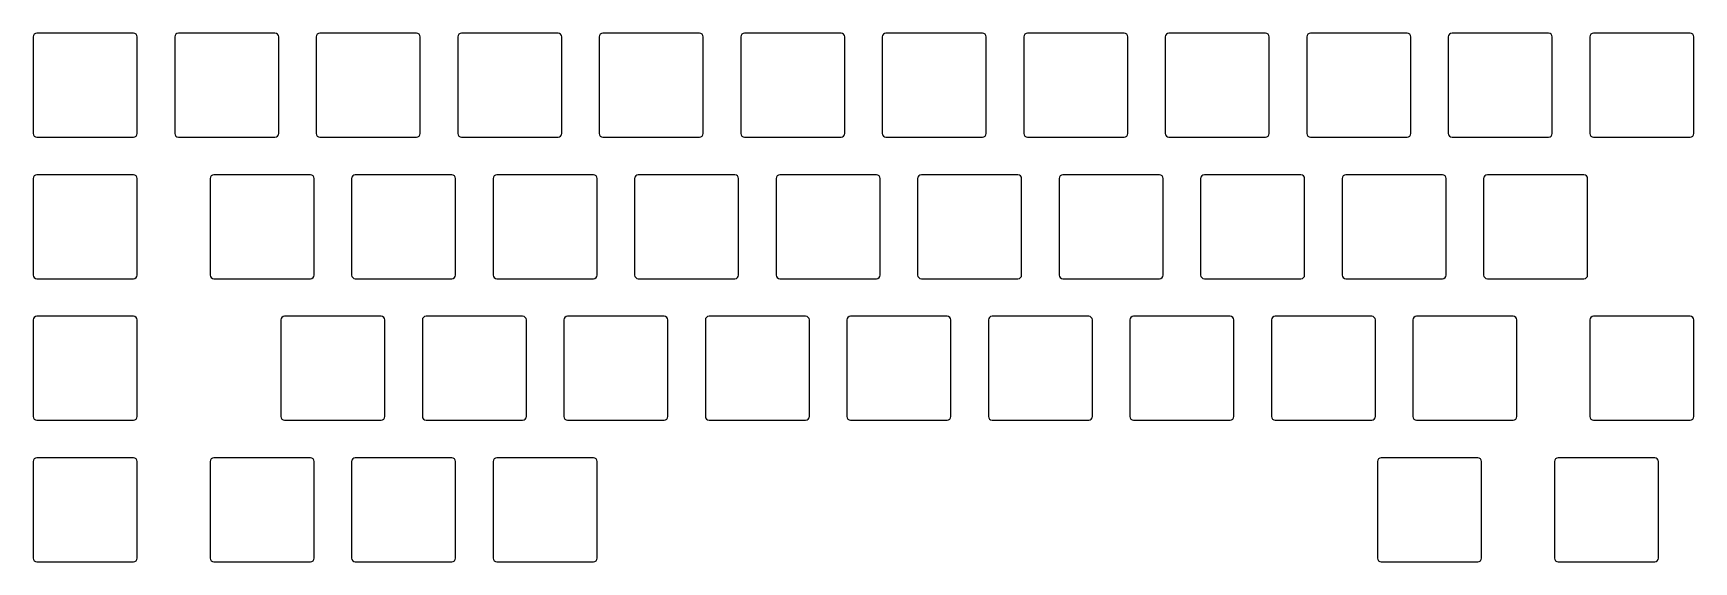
# Model space of a CAD drawing. Header units: millimetres. Extents: x -112 to 112, y -36 to 36.
import ezdxf

# ---------------------------------------------------------------- set-up
doc = ezdxf.new("R2010")
doc.units = ezdxf.units.MM

msp = doc.modelspace()

# ---------------------------------------------------------------- linework, layer by layer
for p, q in [((-111.775, 35.075), (-111.775, 22.075)), ((-98.275, 35.575), (-111.275, 35.575)), ((-97.775, 22.075), (-97.775, 35.075)), ((-92.725, 35.075), (-92.725, 22.075)), ((-79.225, 35.575), (-92.225, 35.575)), ((-78.725, 22.075), (-78.725, 35.075)), ((-73.675, 35.075), (-73.675, 22.075)), ((-60.175, 35.575), (-73.175, 35.575)), ((-59.675, 22.075), (-59.675, 35.075)), ((-54.625, 35.075), (-54.625, 22.075)), ((-41.125, 35.575), (-54.125, 35.575)), ((-40.625, 22.075), (-40.625, 35.075)), ((-35.575, 35.075), (-35.575, 22.075)), ((-22.075, 35.575), (-35.075, 35.575)), ((-21.575, 22.075), (-21.575, 35.075)), ((-16.525, 35.075), (-16.525, 22.075)), ((-3.025, 35.575), (-16.025, 35.575)), ((-2.525, 22.075), (-2.525, 35.075)), ((2.525, 35.075), (2.525, 22.075)), ((16.025, 35.575), (3.025, 35.575)), ((16.525, 22.075), (16.525, 35.075)), ((21.575, 35.075), (21.575, 22.075)), ((35.075, 35.575), (22.075, 35.575)), ((35.575, 22.075), (35.575, 35.075)), ((40.625, 35.075), (40.625, 22.075)), ((54.125, 35.575), (41.125, 35.575)), ((54.625, 22.075), (54.625, 35.075)), ((59.675, 35.075), (59.675, 22.075)), ((73.175, 35.575), (60.175, 35.575)), ((73.675, 22.075), (73.675, 35.075)), ((78.725, 35.075), (78.725, 22.075)), ((92.225, 35.575), (79.225, 35.575)), ((92.725, 22.075), (92.725, 35.075)), ((97.775, 35.075), (97.775, 22.075)), ((111.275, 35.575), (98.275, 35.575)), ((111.775, 22.075), (111.775, 35.075)), ((-111.275, 21.575), (-98.275, 21.575)), ((-92.225, 21.575), (-79.225, 21.575)), ((-73.175, 21.575), (-60.175, 21.575)), ((-54.125, 21.575), (-41.125, 21.575)), ((-35.075, 21.575), (-22.075, 21.575)), ((-16.025, 21.575), (-3.025, 21.575)), ((3.025, 21.575), (16.025, 21.575)), ((22.075, 21.575), (35.075, 21.575)), ((41.125, 21.575), (54.125, 21.575)), ((60.175, 21.575), (73.175, 21.575)), ((79.225, 21.575), (92.225, 21.575)), ((98.275, 21.575), (111.275, 21.575)), ((-111.775, 16.025), (-111.775, 3.025)), ((-98.275, 16.525), (-111.275, 16.525)), ((-97.775, 3.025), (-97.775, 16.025)), ((-87.9625, 16.025), (-87.9625, 3.025)), ((-74.4625, 16.525), (-87.4625, 16.525)), ((-73.9625, 3.025), (-73.9625, 16.025)), ((-68.9125, 16.025), (-68.9125, 3.025)), ((-55.4125, 16.525), (-68.4125, 16.525)), ((-54.9125, 3.025), (-54.9125, 16.025)), ((-49.8625, 16.025), (-49.8625, 3.025)), ((-36.3625, 16.525), (-49.3625, 16.525)), ((-35.8625, 3.025), (-35.8625, 16.025)), ((-30.8125, 16.025), (-30.8125, 3.025)), ((-17.3125, 16.525), (-30.3125, 16.525)), ((-16.8125, 3.025), (-16.8125, 16.025)), ((-11.7625, 16.025), (-11.7625, 3.025)), ((1.7375, 16.525), (-11.2625, 16.525)), ((2.2375, 3.025), (2.2375, 16.025)), ((7.2875, 16.025), (7.2875, 3.025)), ((20.7875, 16.525), (7.7875, 16.525)), ((21.2875, 3.025), (21.2875, 16.025)), ((26.3375, 16.025), (26.3375, 3.025)), ((39.8375, 16.525), (26.8375, 16.525)), ((40.3375, 3.025), (40.3375, 16.025)), ((45.3875, 16.025), (45.3875, 3.025)), ((58.8875, 16.525), (45.8875, 16.525)), ((59.3875, 3.025), (59.3875, 16.025)), ((64.4375, 16.025), (64.4375, 3.025)), ((77.9375, 16.525), (64.9375, 16.525)), ((78.4375, 3.025), (78.4375, 16.025)), ((83.4875, 16.025), (83.4875, 3.025)), ((96.9875, 16.525), (83.9875, 16.525)), ((97.4875, 3.025), (97.4875, 16.025)), ((-111.275, 2.525), (-98.275, 2.525)), ((-87.4625, 2.525), (-74.4625, 2.525)), ((-68.4125, 2.525), (-55.4125, 2.525)), ((-49.3625, 2.525), (-36.3625, 2.525)), ((-30.3125, 2.525), (-17.3125, 2.525)), ((-11.2625, 2.525), (1.7375, 2.525)), ((7.7875, 2.525), (20.7875, 2.525)), ((26.8375, 2.525), (39.8375, 2.525)), ((45.8875, 2.525), (58.8875, 2.525)), ((64.9375, 2.525), (77.9375, 2.525)), ((83.9875, 2.525), (96.9875, 2.525)), ((-111.775, -3.025), (-111.775, -16.025)), ((-98.275, -2.525), (-111.275, -2.525)), ((-97.775, -16.025), (-97.775, -3.025)), ((-78.4375, -3.025), (-78.4375, -16.025)), ((-64.9375, -2.525), (-77.9375, -2.525)), ((-64.4375, -16.025), (-64.4375, -3.025)), ((-59.3875, -3.025), (-59.3875, -16.025)), ((-45.8875, -2.525), (-58.8875, -2.525)), ((-45.3875, -16.025), (-45.3875, -3.025)), ((-40.3375, -3.025), (-40.3375, -16.025)), ((-26.8375, -2.525), (-39.8375, -2.525)), ((-26.3375, -16.025), (-26.3375, -3.025)), ((-21.2875, -3.025), (-21.2875, -16.025)), ((-7.7875, -2.525), (-20.7875, -2.525)), ((-7.2875, -16.025), (-7.2875, -3.025)), ((-2.2375, -3.025), (-2.2375, -16.025)), ((11.2625, -2.525), (-1.7375, -2.525)), ((11.7625, -16.025), (11.7625, -3.025)), ((16.8125, -3.025), (16.8125, -16.025)), ((30.3125, -2.525), (17.3125, -2.525)), ((30.8125, -16.025), (30.8125, -3.025)), ((35.8625, -3.025), (35.8625, -16.025)), ((49.3625, -2.525), (36.3625, -2.525)), ((49.8625, -16.025), (49.8625, -3.025)), ((54.9125, -3.025), (54.9125, -16.025)), ((68.4125, -2.525), (55.4125, -2.525)), ((68.9125, -16.025), (68.9125, -3.025)), ((73.9625, -3.025), (73.9625, -16.025)), ((87.4625, -2.525), (74.4625, -2.525)), ((87.9625, -16.025), (87.9625, -3.025)), ((97.775, -3.025), (97.775, -16.025)), ((111.275, -2.525), (98.275, -2.525)), ((111.775, -16.025), (111.775, -3.025)), ((-111.275, -16.525), (-98.275, -16.525)), ((-77.9375, -16.525), (-64.9375, -16.525)), ((-58.8875, -16.525), (-45.8875, -16.525)), ((-39.8375, -16.525), (-26.8375, -16.525)), ((-20.7875, -16.525), (-7.7875, -16.525)), ((-1.7375, -16.525), (11.2625, -16.525)), ((17.3125, -16.525), (30.3125, -16.525)), ((36.3625, -16.525), (49.3625, -16.525)), ((55.4125, -16.525), (68.4125, -16.525)), ((74.4625, -16.525), (87.4625, -16.525)), ((98.275, -16.525), (111.275, -16.525)), ((-111.775, -22.075), (-111.775, -35.075)), ((-98.275, -21.575), (-111.275, -21.575)), ((-97.775, -35.075), (-97.775, -22.075)), ((-87.9625, -22.075), (-87.9625, -35.075)), ((-74.4625, -21.575), (-87.4625, -21.575)), ((-73.9625, -35.075), (-73.9625, -22.075)), ((-68.9125, -22.075), (-68.9125, -35.075)), ((-55.4125, -21.575), (-68.4125, -21.575)), ((-54.9125, -35.075), (-54.9125, -22.075)), ((-49.8625, -22.075), (-49.8625, -35.075)), ((-36.3625, -21.575), (-49.3625, -21.575)), ((-35.8625, -35.075), (-35.8625, -22.075)), ((69.2, -22.075), (69.2, -35.075)), ((82.7, -21.575), (69.7, -21.575)), ((83.2, -35.075), (83.2, -22.075)), ((93.0125, -22.075), (93.0125, -35.075)), ((106.5125, -21.575), (93.5125, -21.575)), ((107.0125, -35.075), (107.0125, -22.075)), ((-111.275, -35.575), (-98.275, -35.575)), ((-87.4625, -35.575), (-74.4625, -35.575)), ((-68.4125, -35.575), (-55.4125, -35.575)), ((-49.3625, -35.575), (-36.3625, -35.575)), ((69.7, -35.575), (82.7, -35.575)), ((93.5125, -35.575), (106.5125, -35.575))]:
    msp.add_line(p, q)
for centre, start, end in [((-111.275, 35.075), 90, 180), ((-98.275, 35.075), 0, 90), ((-92.225, 35.075), 90, 180), ((-79.225, 35.075), 0, 90), ((-73.175, 35.075), 90, 180), ((-60.175, 35.075), 0, 90), ((-54.125, 35.075), 90, 180), ((-41.125, 35.075), 0, 90), ((-35.075, 35.075), 90, 180), ((-22.075, 35.075), 0, 90), ((-16.025, 35.075), 90, 180), ((-3.025, 35.075), 0, 90), ((3.025, 35.075), 90, 180), ((16.025, 35.075), 0, 90), ((22.075, 35.075), 90, 180), ((35.075, 35.075), 0, 90), ((41.125, 35.075), 90, 180), ((54.125, 35.075), 0, 90), ((60.175, 35.075), 90, 180), ((73.175, 35.075), 0, 90), ((79.225, 35.075), 90, 180), ((92.225, 35.075), 0, 90), ((98.275, 35.075), 90, 180), ((111.275, 35.075), 0, 90), ((-111.275, 22.075), 180, 270), ((-98.275, 22.075), 270, 0), ((-92.225, 22.075), 180, 270), ((-79.225, 22.075), 270, 0), ((-73.175, 22.075), 180, 270), ((-60.175, 22.075), 270, 0), ((-54.125, 22.075), 180, 270), ((-41.125, 22.075), 270, 0), ((-35.075, 22.075), 180, 270), ((-22.075, 22.075), 270, 0), ((-16.025, 22.075), 180, 270), ((-3.025, 22.075), 270, 0), ((3.025, 22.075), 180, 270), ((16.025, 22.075), 270, 0), ((22.075, 22.075), 180, 270), ((35.075, 22.075), 270, 0), ((41.125, 22.075), 180, 270), ((54.125, 22.075), 270, 0), ((60.175, 22.075), 180, 270), ((73.175, 22.075), 270, 0), ((79.225, 22.075), 180, 270), ((92.225, 22.075), 270, 0), ((98.275, 22.075), 180, 270), ((111.275, 22.075), 270, 0), ((-111.275, 16.025), 90, 180), ((-98.275, 16.025), 0, 90), ((-87.4625, 16.025), 90, 180), ((-74.4625, 16.025), 0, 90), ((-68.4125, 16.025), 90, 180), ((-55.4125, 16.025), 0, 90), ((-49.3625, 16.025), 90, 180), ((-36.3625, 16.025), 0, 90), ((-30.3125, 16.025), 90, 180), ((-17.3125, 16.025), 0, 90), ((-11.2625, 16.025), 90, 180), ((1.7375, 16.025), 0, 90), ((7.7875, 16.025), 90, 180), ((20.7875, 16.025), 0, 90), ((26.8375, 16.025), 90, 180), ((39.8375, 16.025), 0, 90), ((45.8875, 16.025), 90, 180), ((58.8875, 16.025), 0, 90), ((64.9375, 16.025), 90, 180), ((77.9375, 16.025), 0, 90), ((83.9875, 16.025), 90, 180), ((96.9875, 16.025), 0, 90), ((-111.275, 3.025), 180, 270), ((-98.275, 3.025), 270, 0), ((-87.4625, 3.025), 180, 270), ((-74.4625, 3.025), 270, 0), ((-68.4125, 3.025), 180, 270), ((-55.4125, 3.025), 270, 0), ((-49.3625, 3.025), 180, 270), ((-36.3625, 3.025), 270, 0), ((-30.3125, 3.025), 180, 270), ((-17.3125, 3.025), 270, 0), ((-11.2625, 3.025), 180, 270), ((1.7375, 3.025), 270, 0), ((7.7875, 3.025), 180, 270), ((20.7875, 3.025), 270, 0), ((26.8375, 3.025), 180, 270), ((39.8375, 3.025), 270, 0), ((45.8875, 3.025), 180, 270), ((58.8875, 3.025), 270, 0), ((64.9375, 3.025), 180, 270), ((77.9375, 3.025), 270, 0), ((83.9875, 3.025), 180, 270), ((96.9875, 3.025), 270, 0), ((-111.275, -3.025), 90, 180), ((-98.275, -3.025), 0, 90), ((-77.9375, -3.025), 90, 180), ((-64.9375, -3.025), 0, 90), ((-58.8875, -3.025), 90, 180), ((-45.8875, -3.025), 0, 90), ((-39.8375, -3.025), 90, 180), ((-26.8375, -3.025), 0, 90), ((-20.7875, -3.025), 90, 180), ((-7.7875, -3.025), 0, 90), ((-1.7375, -3.025), 90, 180), ((11.2625, -3.025), 0, 90), ((17.3125, -3.025), 90, 180), ((30.3125, -3.025), 0, 90), ((36.3625, -3.025), 90, 180), ((49.3625, -3.025), 0, 90), ((55.4125, -3.025), 90, 180), ((68.4125, -3.025), 0, 90), ((74.4625, -3.025), 90, 180), ((87.4625, -3.025), 0, 90), ((98.275, -3.025), 90, 180), ((111.275, -3.025), 0, 90), ((-111.275, -16.025), 180, 270), ((-98.275, -16.025), 270, 0), ((-77.9375, -16.025), 180, 270), ((-64.9375, -16.025), 270, 0), ((-58.8875, -16.025), 180, 270), ((-45.8875, -16.025), 270, 0), ((-39.8375, -16.025), 180, 270), ((-26.8375, -16.025), 270, 0), ((-20.7875, -16.025), 180, 270), ((-7.7875, -16.025), 270, 0), ((-1.7375, -16.025), 180, 270), ((11.2625, -16.025), 270, 0), ((17.3125, -16.025), 180, 270), ((30.3125, -16.025), 270, 0), ((36.3625, -16.025), 180, 270), ((49.3625, -16.025), 270, 0), ((55.4125, -16.025), 180, 270), ((68.4125, -16.025), 270, 0), ((74.4625, -16.025), 180, 270), ((87.4625, -16.025), 270, 0), ((98.275, -16.025), 180, 270), ((111.275, -16.025), 270, 0), ((-111.275, -22.075), 90, 180), ((-98.275, -22.075), 0, 90), ((-87.4625, -22.075), 90, 180), ((-74.4625, -22.075), 0, 90), ((-68.4125, -22.075), 90, 180), ((-55.4125, -22.075), 0, 90), ((-49.3625, -22.075), 90, 180), ((-36.3625, -22.075), 0, 90), ((69.7, -22.075), 90, 180), ((82.7, -22.075), 0, 90), ((93.5125, -22.075), 90, 180), ((106.5125, -22.075), 0, 90), ((-111.275, -35.075), 180, 270), ((-98.275, -35.075), 270, 0), ((-87.4625, -35.075), 180, 270), ((-74.4625, -35.075), 270, 0), ((-68.4125, -35.075), 180, 270), ((-55.4125, -35.075), 270, 0), ((-49.3625, -35.075), 180, 270), ((-36.3625, -35.075), 270, 0), ((69.7, -35.075), 180, 270), ((82.7, -35.075), 270, 0), ((93.5125, -35.075), 180, 270), ((106.5125, -35.075), 270, 0)]:
    msp.add_arc(centre, 0.5, start, end)

doc.saveas('drawing.dxf')
